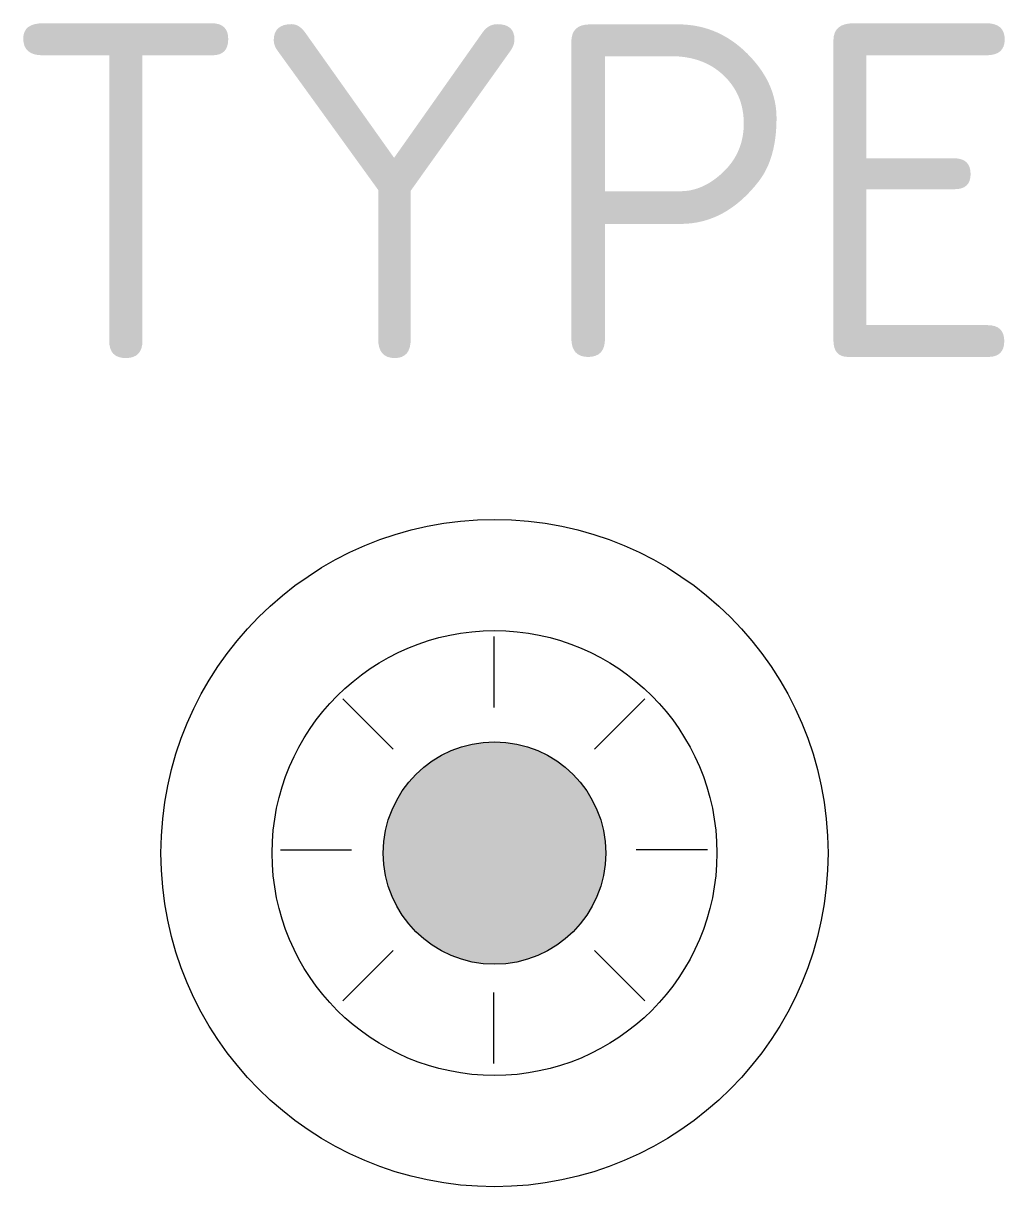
# Model space of a CAD drawing. Extents: x -2.54 to 2.75, y -1.8 to 4.48.
import ezdxf
from ezdxf.enums import TextEntityAlignment as Align

# ---------------------------------------------------------------- set-up
doc = ezdxf.new("R2010")
doc.units = 0
doc.header["$LTSCALE"] = 0.2
doc.styles.add('NLCS-ISO', font='NLCS-ISO.ttf')

msp = doc.modelspace()

# ---------------------------------------------------------------- hatches: boundary and pattern name
at = {"ltscale": 0.5}
h = msp.add_hatch(color=256, dxfattribs=at)
edge = h.paths.add_edge_path()
edge.add_arc((0, 0), 0.6001, 0, 360)

# ---------------------------------------------------------------- linework, layer by layer
at = {"ltscale": 0.5, "flags": 128}
for points in [[(-0.0029, 1.1688), (-0.0029, 0.7847)], [(-0.8176, 0.8313), (-0.546, 0.5598)], [(0.8118, 0.8313), (0.5402, 0.5598)], [(-1.155, 0.0167), (-0.771, 0.0167)], [(1.1492, 0.0167), (0.7652, 0.0167)], [(-0.8176, -0.798), (-0.546, -0.5265)], [(0.8118, -0.798), (0.5402, -0.5265)], [(-0.0029, -1.1355), (-0.0029, -0.7514)]]:
    msp.add_lwpolyline(points, dxfattribs=at)
at = {"ltscale": 0.5}
for radius in [1.8, 1.2, 0.6001]:
    msp.add_circle((0, 0), radius, dxfattribs=at)

# ---------------------------------------------------------------- texts
at = {"style": 'NLCS-ISO'}
msp.add_attdef('TYPE', text='', height=1.8, dxfattribs=at).set_placement((0.1052, 3.57), align=Align.MIDDLE_CENTER)

doc.saveas('drawing.dxf')
